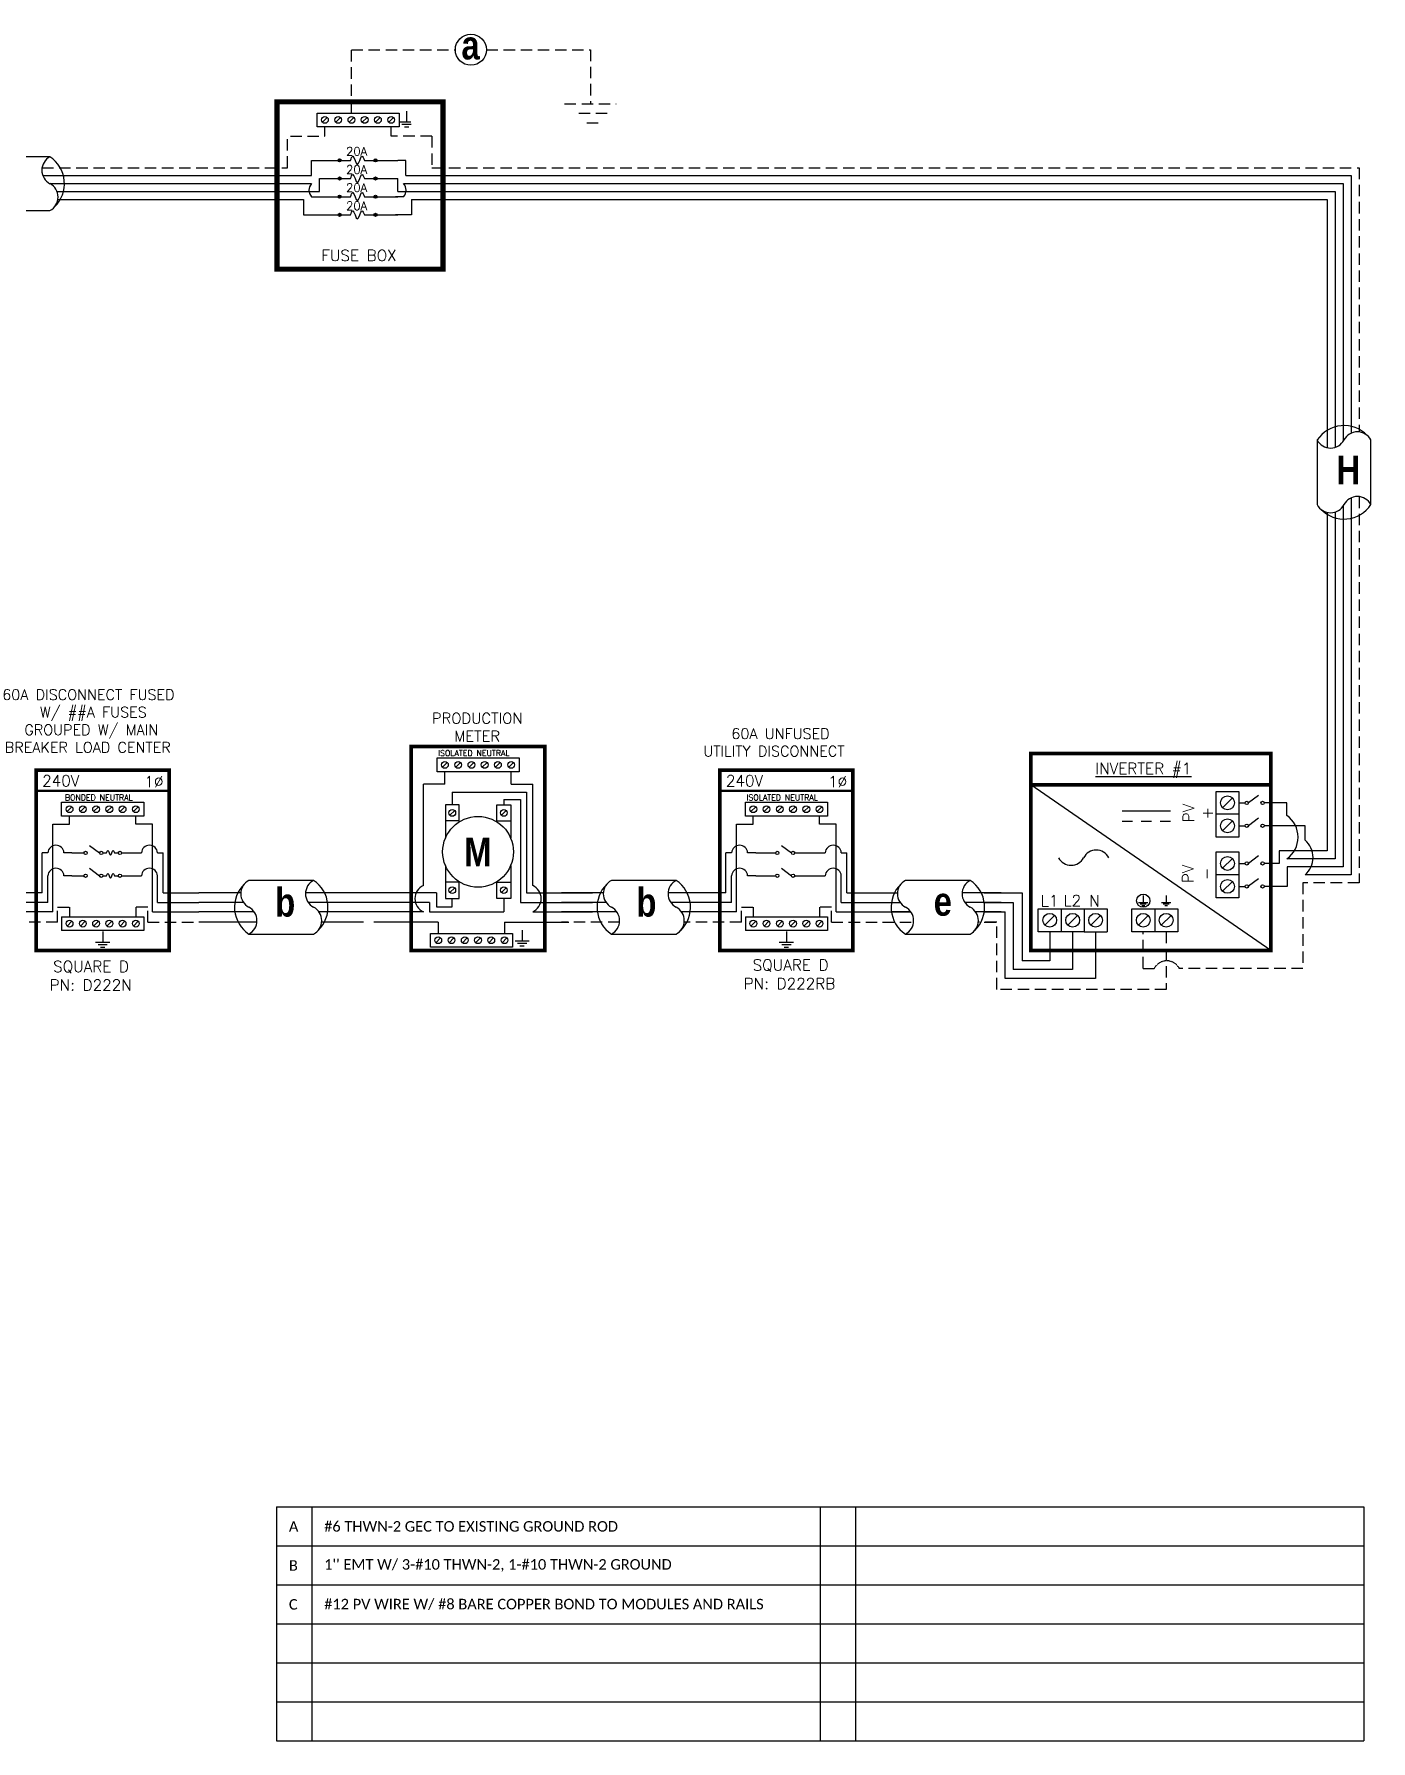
# Model space of a CAD drawing. Header units: feet. Extents: x 11549 to 12321, y 21606 to 22167.
# Drawn here: x 11883 to 12321, y 21606 to 22167 of the extents above; entities that cross this region are included whole.
import ezdxf

# ---------------------------------------------------------------- set-up
doc = ezdxf.new("R2010")
doc.units = ezdxf.units.FT
doc.header["$MEASUREMENT"] = 0
doc.linetypes.add('HIDDEN', pattern=[0.375, 0.25, -0.125])
for name, color, linetype in [('ONE LINE BLOCKS', 7, 'Continuous'), ('TABLES', 7, 'Continuous'), ('TEXT', 7, 'Continuous'), ('Z - TITLEBLOCK TXT', 7, 'Continuous')]:
    doc.layers.add(name, color=color, linetype=linetype)
doc.styles.add('ONE LINE TXT', font='techb___.ttf')
doc.styles.get("Standard").update_dxf_attribs({"font": 'simplex.shx'})

# ---------------------------------------------------------------- blocks, each defined once
blk = doc.blocks.new('M_METER PAN')
at = {"color": 253, "linetype": 'Continuous'}
for p, q in [((4.735, 8.023), (3.483, 8.023)), ((3.483, 2.136), (3.483, 8.023)), ((4.735, 8.023), (4.735, 8.748)), ((8.589, 8.023), (8.589, 8.748)), ((8.589, 8.023), (9.84, 8.023)), ((9.84, 2.136), (9.84, 8.023)), ((3.483, 0.611), (0, 0.611)), ((9.84, 0.611), (13.323, 0.611))]:
    blk.add_line(p, q, dxfattribs=at)
at = {"color": 7, "linetype": 'Continuous'}
for p, q in [((5.163, 7.563), (5.163, 6.819)), ((5.163, 7.563), (9.474, 7.563)), ((9.474, 7.563), (9.474, 1.711)), ((4.245, 1.711), (0, 1.711)), ((4.245, 1.711), (4.245, 0.898)), ((5.163, 0.898), (5.163, 1.37)), ((9.474, 1.711), (13.323, 1.711)), ((4.245, 0.898), (5.163, 0.898))]:
    blk.add_line(p, q, dxfattribs=at)
at = {"color": 10, "linetype": 'Continuous'}
for p, q in [((8.16, 7.142), (8.16, 6.819)), ((8.16, 7.142), (9.123, 7.142)), ((9.123, 7.142), (9.123, 1.149)), ((3.832, 1.149), (0, 1.149)), ((3.832, 1.149), (3.832, 0.611)), ((8.16, 1.37), (8.16, 0.611)), ((9.123, 1.149), (13.323, 1.149)), ((3.832, 0.611), (8.16, 0.611))]:
    blk.add_line(p, q, dxfattribs=at)
at = {"color": 1, "linetype": 'Continuous'}
for p, q in [((5.565, 5.899), (4.761, 5.899)), ((7.758, 5.899), (8.562, 5.899)), ((5.565, 2.326), (4.761, 2.326)), ((7.758, 2.326), (8.562, 2.326))]:
    blk.add_line(p, q, dxfattribs=at)
at = {"color": 253, "linetype": 'Continuous'}
for centre, start, end in [((3.823, 1.374), 113.9997, 246.0003), ((9.5, 1.374), 293.9997, 66.0003)]:
    blk.add_arc(centre, 0.835, start, end, dxfattribs=at)
at = {"layer": 'ONE LINE BLOCKS', "lineweight": 50, "const_width": 0.21}
blk.add_lwpolyline([(2.772, -1.647), (2.772, 10.216), (10.552, 10.216), (10.552, -1.647)], close=True, dxfattribs=at)
at = {"layer": 'TEXT', "color": 92, "linetype": 'HIDDEN', "ltscale": 15}
for p, q in [((4.347, 0), (0, 0)), ((4.347, 0), (4.347, -0.649)), ((8.201, 0), (8.201, -0.649)), ((8.201, 0), (13.323, 0))]:
    blk.add_line(p, q, dxfattribs=at)
at = {"layer": 'TEXT', "color": 92, "linetype": 'Continuous', "flags": 128}
for points in [[(9.228, -0.457), (9.227, -1.078)], [(8.812, -1.078), (9.642, -1.078)], [(9.498, -1.231), (8.956, -1.231)], [(9.354, -1.385), (9.1, -1.385)]]:
    blk.add_lwpolyline(points, dxfattribs=at)
at = {"layer": 'TEXT', "linetype": 'Continuous'}
blk.add_circle((6.662, 4.095), 2.059, dxfattribs=at)
at = {"layer": 'Z - TITLEBLOCK TXT', "color": 1, "linetype": 'Continuous'}
for p, q in [((4.275, 8.748), (4.275, 9.552)), ((4.275, 9.552), (9.049, 9.552)), ((9.049, 9.552), (9.049, 8.748)), ((9.049, 8.748), (4.275, 8.748)), ((4.761, 6.819), (4.761, 4.888)), ((5.565, 6.819), (4.761, 6.819)), ((5.565, 5.838), (5.565, 6.819)), ((7.758, 5.838), (7.758, 6.819)), ((7.758, 6.819), (8.562, 6.819)), ((8.562, 6.819), (8.562, 4.888)), ((4.761, 3.301), (4.761, 1.37)), ((8.562, 3.301), (8.562, 1.37)), ((5.565, 1.37), (5.565, 2.351)), ((7.758, 1.37), (7.758, 2.351)), ((4.761, 1.37), (5.565, 1.37)), ((8.562, 1.37), (7.758, 1.37)), ((3.887, -1.453), (3.887, -0.649)), ((3.887, -0.649), (8.661, -0.649)), ((8.661, -0.649), (8.661, -1.453)), ((8.661, -1.453), (3.887, -1.453))]:
    blk.add_line(p, q, dxfattribs=at)
at = {"layer": 'Z - TITLEBLOCK TXT', "color": 4, "linetype": 'Continuous'}
for p, q in [((4.874, 9.29), (4.596, 9.011)), ((5.645, 9.29), (5.366, 9.011)), ((6.416, 9.29), (6.137, 9.011)), ((7.186, 9.29), (6.908, 9.011)), ((7.957, 9.29), (7.679, 9.011)), ((8.728, 9.29), (8.449, 9.011)), ((5.303, 6.499), (5.024, 6.22)), ((8.299, 6.499), (8.021, 6.22)), ((5.303, 2.005), (5.024, 1.727)), ((8.299, 2.005), (8.021, 1.727)), ((4.486, -0.912), (4.208, -1.19)), ((5.257, -0.912), (4.978, -1.19)), ((6.028, -0.912), (5.749, -1.19)), ((6.798, -0.912), (6.52, -1.19)), ((7.569, -0.912), (7.291, -1.19)), ((8.34, -0.912), (8.061, -1.19))]:
    blk.add_line(p, q, dxfattribs=at)
for centre in [(4.735, 9.15), (5.506, 9.15), (6.276, 9.15), (7.047, 9.15), (7.818, 9.15), (8.589, 9.15), (5.163, 6.359), (8.16, 6.359), (5.163, 1.866), (8.16, 1.866), (4.347, -1.051), (5.118, -1.051), (5.888, -1.051), (6.659, -1.051), (7.43, -1.051), (8.201, -1.051)]:
    blk.add_circle(centre, 0.197, dxfattribs=at)
at = {"layer": 'TABLES', "color": 4, "linetype": 'Continuous'}
blk.add_text('ISOLATED NEUTRAL', height=0.33207, dxfattribs=at).set_placement((4.339, 9.669))
at = {"layer": 'TEXT', "color": 1, "insert": (6.613, 11.342), "char_height": 0.62775, "attachment_point": 5}
blk.add_mtext_dynamic_manual_height_columns('PRODUCTION METER', width=1.32031, gutter_width=7.17, heights=[0], dxfattribs=at)
at = {"layer": 'Z - TITLEBLOCK TXT', "color": 253, "linetype": 'Continuous', "style": 'ONE LINE TXT'}
blk.add_text('M', height=1.662, dxfattribs=at).set_placement((5.854, 3.259))
blk = doc.blocks.new('*U8')
at = {"color": 0}
blk.add_blockref('M_METER PAN', (0, 0), dxfattribs=at)
blk = doc.blocks.new('M_MAIN DISCO')
at = {"color": 253, "linetype": 'Continuous'}
for p, q in [((-42.47, 32.21), (-42.47, 34.82)), ((-20.72, 32.21), (-20.72, 34.82)), ((-47.96, 3.45), (-47.96, 32.21)), ((-47.96, 32.21), (-42.47, 32.21)), ((-15.23, 32.21), (-20.72, 32.21)), ((-15.23, 3.45), (-15.23, 32.21)), ((-47.96, 3.45), (-63.19, 3.45)), ((-15.23, 3.45), (0, 3.45))]:
    blk.add_line(p, q, dxfattribs=at)
at = {"color": 7, "linetype": 'Continuous'}
for p, q in [((-51.46, 9.66), (-51.46, 22.77)), ((-49.6, 22.77), (-51.46, 22.77)), ((-41.69, 22.77), (-44.32, 22.77)), ((-21.5, 22.77), (-18.87, 22.77)), ((-13.59, 22.77), (-11.73, 22.77)), ((-11.73, 9.66), (-11.73, 22.77)), ((-51.46, 9.66), (-63.19, 9.66)), ((-11.73, 9.66), (0, 9.66))]:
    blk.add_line(p, q, dxfattribs=at)
at = {"color": 1, "linetype": 'Continuous'}
for p, q in [((-31.53, 22.77), (-30.29, 22.77)), ((-27.74, 22.77), (-26.5, 22.77)), ((-31.53, 15.24), (-30.29, 15.24)), ((-27.74, 15.24), (-26.5, 15.24))]:
    blk.add_line(p, q, dxfattribs=at)
at = {"color": 10, "linetype": 'Continuous'}
for p, q in [((-49.6, 6.49), (-49.6, 15.24)), ((-41.69, 15.24), (-44.32, 15.24)), ((-21.5, 15.24), (-18.87, 15.24)), ((-13.59, 6.49), (-13.59, 15.24)), ((-49.6, 6.49), (-63.19, 6.49)), ((-13.59, 6.49), (0, 6.49))]:
    blk.add_line(p, q, dxfattribs=at)
at = {"color": 7, "linetype": 'Continuous'}
for centre in [(-46.96, 22.62), (-16.23, 22.62)]:
    blk.add_arc(centre, 2.64, 3.2819, 176.7181, dxfattribs=at)
at = {"color": 10, "linetype": 'Continuous'}
for centre in [(-46.96, 15.08), (-16.23, 15.08)]:
    blk.add_arc(centre, 2.64, 3.2819, 176.7181, dxfattribs=at)
at = {"color": 1, "linetype": 'Continuous'}
for points in [[(-30.29, 22.77), (-29.92, 23.53), (-29.02, 22.01), (-28.19, 23.53), (-27.74, 22.77)], [(-30.29, 15.24), (-29.92, 16), (-29.02, 14.47), (-28.19, 16), (-27.74, 15.24)]]:
    blk.add_spline(points, degree=3, dxfattribs=at)
at = {"layer": 'ONE LINE BLOCKS', "lineweight": 50}
blk.add_line((-53.41, 43.1), (-9.8, 43.1), dxfattribs=at)
at = {"layer": 'ONE LINE BLOCKS', "lineweight": 50, "const_width": 1.19}
blk.add_lwpolyline([(-53.41, -9.3), (-53.41, 49.88), (-9.8, 49.88), (-9.8, -9.3)], close=True, dxfattribs=at)
at = {"layer": 'TEXT', "color": 92, "linetype": 'HIDDEN', "ltscale": 15}
for p, q in [((-46.38, 0), (-63.19, 0)), ((-46.38, 0), (-46.38, 4.94)), ((-46.38, 4.94), (-42.47, 4.94)), ((-42.47, 4.94), (-42.47, 1.8)), ((-16.81, 4.94), (-20.72, 4.94)), ((-20.72, 4.94), (-20.72, 1.8)), ((-16.81, 0), (-16.81, 4.94)), ((-16.81, 0), (0, 0))]:
    blk.add_line(p, q, dxfattribs=at)
at = {"layer": 'TEXT', "color": 92, "linetype": 'Continuous', "flags": 128}
for points in [[(-31.59, -3.07), (-31.6, -6.57)], [(-33.94, -6.57), (-29.25, -6.57)], [(-30.07, -7.44), (-33.13, -7.44)], [(-30.88, -8.3), (-32.31, -8.3)]]:
    blk.add_lwpolyline(points, dxfattribs=at)
at = {"layer": 'Z - TITLEBLOCK TXT', "color": 1, "linetype": 'Continuous'}
for p, q in [((-45.07, 34.82), (-45.07, 39.36)), ((-45.07, 39.36), (-18.12, 39.36)), ((-18.12, 39.36), (-18.12, 34.82)), ((-18.12, 34.82), (-45.07, 34.82)), ((-41.69, 22.77), (-37.77, 22.77)), ((-35.88, 25.22), (-32.61, 22.78)), ((-25.42, 22.77), (-21.5, 22.77)), ((-35.88, 17.69), (-32.61, 15.24)), ((-41.69, 15.24), (-37.77, 15.24)), ((-25.42, 15.23), (-21.5, 15.23)), ((-45.07, 1.8), (-18.12, 1.8)), ((-45.07, 1.8), (-45.07, -2.74)), ((-18.12, 1.8), (-18.12, -2.74)), ((-18.12, -2.74), (-45.07, -2.74))]:
    blk.add_line(p, q, dxfattribs=at)
at = {"layer": 'Z - TITLEBLOCK TXT', "color": 4, "linetype": 'Continuous'}
for p, q in [((-41.69, 37.87), (-43.26, 36.3)), ((-37.34, 37.87), (-38.91, 36.3)), ((-32.98, 37.87), (-34.56, 36.3)), ((-28.63, 37.87), (-30.21, 36.3)), ((-24.28, 37.87), (-25.86, 36.3)), ((-19.93, 37.87), (-21.51, 36.3)), ((-41.69, 0.32), (-43.26, -1.26)), ((-37.34, 0.32), (-38.91, -1.26)), ((-32.98, 0.32), (-34.56, -1.26)), ((-28.63, 0.32), (-30.21, -1.26)), ((-24.28, 0.32), (-25.86, -1.26)), ((-19.93, 0.32), (-21.51, -1.26))]:
    blk.add_line(p, q, dxfattribs=at)
for centre in [(-42.47, 37.09), (-38.12, 37.09), (-33.77, 37.09), (-29.42, 37.09), (-25.07, 37.09), (-20.72, 37.09), (-42.47, -0.47), (-38.12, -0.47), (-33.77, -0.47), (-29.42, -0.47), (-25.07, -0.47), (-20.72, -0.47)]:
    blk.add_circle(centre, 1.11, dxfattribs=at)
at = {"layer": 'Z - TITLEBLOCK TXT', "color": 1, "linetype": 'Continuous'}
for centre in [(-37.23, 22.77), (-32.07, 22.77), (-25.96, 22.77), (-37.23, 15.24), (-32.07, 15.24), (-25.96, 15.23)]:
    blk.add_circle(centre, 0.541, dxfattribs=at)
at = {"layer": 'TABLES', "color": 4, "linetype": 'Continuous'}
blk.add_text('BONDED NEUTRAL', height=1.8743, dxfattribs=at).set_placement((-43.99, 40.01))
at = {"layer": 'TEXT', "color": 1}
for s, width, gutter_width, heights, insert, char_height, attachment_point in [('\\A1;\\pi4.1167;60A DISCONNECT FUSED \\P\\pi16.454;W/ ##A FUSES\\P\\pi11.355;GROUPED W/ MAIN \\P\\pi4.9392;BREAKER LOAD CENTER', 71.8931, 92.23, [24.13], (-68.68, 76.43), 3.4544, 1), ('240V', 0.1481, 0.75, [0], (-45.35, 46.44), 3.658, 5), ('1∅', 0.1481, 0.75, [0], (-14.78, 46.14), 3.658, 5), ('\\A1;\\pi3.6942,t21.982;SQUARE D\\P\\pi2.5621,t20.85;PN: D222N', 35.0816, 28.88, [13.54], (-51.57, -12.71), 3.6576, 1)]:
    blk.add_mtext_dynamic_manual_height_columns(s, width=width, gutter_width=gutter_width, heights=heights, dxfattribs=dict(at, insert=insert, char_height=char_height, attachment_point=attachment_point))
blk = doc.blocks.new('*U6')
at = {"color": 7, "linetype": 'Continuous'}
for p, q in [((6.669, 2.433), (2.905, 2.433)), ((2.435, 1.711), (0, 1.711)), ((9.575, 1.711), (6.199, 1.711)), ((2.905, -0.69), (6.669, -0.69))]:
    blk.add_line(p, q, dxfattribs=at)
at = {"color": 10, "linetype": 'Continuous'}
for p, q in [((2.591, 1.149), (0, 1.149)), ((9.575, 1.149), (6.355, 1.149))]:
    blk.add_line(p, q, dxfattribs=at)
at = {"color": 253, "linetype": 'Continuous'}
for p, q in [((3.208, 0.611), (0, 0.611)), ((9.575, 0.611), (6.972, 0.611))]:
    blk.add_line(p, q, dxfattribs=at)
at = {"color": 7, "linetype": 'Continuous'}
for centre, start, end in [((3.942, 0.872), 133.97324, 236.42648), ((5.633, 0.872), 313.97324, 56.42648)]:
    blk.add_arc(centre, 1.874, start, end, dxfattribs=at)
at = {"layer": 'TEXT', "color": 92, "linetype": 'HIDDEN', "ltscale": 15}
for p, q in [((3.373, 0), (0, 0)), ((9.575, 0), (7.137, 0))]:
    blk.add_line(p, q, dxfattribs=at)
at = {"layer": 'Z - TITLEBLOCK TXT', "linetype": 'Continuous'}
for centre, start, end in [((3.315, 1.653), 117.66392, 242.33608), ((7.078, 1.653), 117.66392, 242.33608), ((2.496, 0.091), 297.66392, 62.33608), ((6.26, 0.091), 297.66392, 62.33608)]:
    blk.add_arc(centre, 0.882, start, end, dxfattribs=at)
blk = doc.blocks.new('M_UTILITY DISCONNECT')
at = {"color": 253, "linetype": 'Continuous'}
for p, q in [((-42.47, 32.21), (-42.47, 34.82)), ((-20.72, 32.21), (-20.72, 34.82)), ((-47.96, 3.45), (-47.96, 32.21)), ((-47.96, 32.21), (-42.47, 32.21)), ((-15.23, 32.21), (-20.72, 32.21)), ((-15.23, 3.45), (-15.23, 32.21)), ((-47.96, 3.45), (-63.19, 3.45)), ((-15.23, 3.45), (0, 3.45))]:
    blk.add_line(p, q, dxfattribs=at)
at = {"color": 7, "linetype": 'Continuous'}
for p, q in [((-51.46, 9.66), (-51.46, 22.77)), ((-49.6, 22.77), (-51.46, 22.77)), ((-41.69, 22.77), (-44.32, 22.77)), ((-21.5, 22.77), (-18.87, 22.77)), ((-13.59, 22.77), (-11.73, 22.77)), ((-11.73, 9.66), (-11.73, 22.77)), ((-51.46, 9.66), (-63.19, 9.66)), ((-11.73, 9.66), (0, 9.66))]:
    blk.add_line(p, q, dxfattribs=at)
at = {"color": 10, "linetype": 'Continuous'}
for p, q in [((-49.6, 6.49), (-49.6, 15.24)), ((-41.69, 15.24), (-44.32, 15.24)), ((-21.5, 15.24), (-18.87, 15.24)), ((-13.59, 6.49), (-13.59, 15.24)), ((-49.6, 6.49), (-63.19, 6.49)), ((-13.59, 6.49), (0, 6.49))]:
    blk.add_line(p, q, dxfattribs=at)
at = {"color": 7, "linetype": 'Continuous'}
for centre in [(-46.96, 22.62), (-16.23, 22.62)]:
    blk.add_arc(centre, 2.64, 3.2819, 176.7181, dxfattribs=at)
at = {"color": 10, "linetype": 'Continuous'}
for centre in [(-46.96, 15.08), (-16.23, 15.08)]:
    blk.add_arc(centre, 2.64, 3.2819, 176.7181, dxfattribs=at)
at = {"layer": 'ONE LINE BLOCKS', "lineweight": 50}
blk.add_line((-53.41, 43.1), (-9.8, 43.1), dxfattribs=at)
at = {"layer": 'ONE LINE BLOCKS', "lineweight": 50, "const_width": 1.19}
blk.add_lwpolyline([(-53.41, -9.3), (-53.41, 49.88), (-9.8, 49.88), (-9.8, -9.3)], close=True, dxfattribs=at)
at = {"layer": 'TEXT', "color": 92, "linetype": 'HIDDEN', "ltscale": 15}
for p, q in [((-46.38, 0), (-63.19, 0)), ((-46.38, 0), (-46.38, 4.94)), ((-46.38, 4.94), (-42.47, 4.94)), ((-42.47, 4.94), (-42.47, 1.8)), ((-16.81, 4.94), (-20.72, 4.94)), ((-20.72, 4.94), (-20.72, 1.8)), ((-16.81, 0), (-16.81, 4.94)), ((-16.81, 0), (0, 0))]:
    blk.add_line(p, q, dxfattribs=at)
at = {"layer": 'TEXT', "color": 92, "linetype": 'Continuous', "flags": 128}
for points in [[(-31.59, -3.07), (-31.6, -6.57)], [(-33.94, -6.57), (-29.25, -6.57)], [(-30.07, -7.44), (-33.13, -7.44)], [(-30.88, -8.3), (-32.31, -8.3)]]:
    blk.add_lwpolyline(points, dxfattribs=at)
at = {"layer": 'Z - TITLEBLOCK TXT', "color": 1, "linetype": 'Continuous'}
for p, q in [((-45.07, 34.82), (-45.07, 39.36)), ((-45.07, 39.36), (-18.12, 39.36)), ((-18.12, 39.36), (-18.12, 34.82)), ((-18.12, 34.82), (-45.07, 34.82)), ((-41.69, 22.77), (-35.12, 22.77)), ((-33.23, 25.22), (-29.96, 22.78)), ((-28.88, 22.77), (-21.5, 22.77)), ((-33.23, 17.69), (-29.96, 15.24)), ((-41.69, 15.24), (-35.12, 15.24)), ((-28.88, 15.24), (-21.5, 15.23)), ((-45.07, 1.8), (-18.12, 1.8)), ((-45.07, 1.8), (-45.07, -2.74)), ((-18.12, 1.8), (-18.12, -2.74)), ((-18.12, -2.74), (-45.07, -2.74))]:
    blk.add_line(p, q, dxfattribs=at)
at = {"layer": 'Z - TITLEBLOCK TXT', "color": 4, "linetype": 'Continuous'}
for p, q in [((-41.69, 37.87), (-43.26, 36.3)), ((-37.34, 37.87), (-38.91, 36.3)), ((-32.98, 37.87), (-34.56, 36.3)), ((-28.63, 37.87), (-30.21, 36.3)), ((-24.28, 37.87), (-25.86, 36.3)), ((-19.93, 37.87), (-21.51, 36.3)), ((-41.69, 0.32), (-43.26, -1.26)), ((-37.34, 0.32), (-38.91, -1.26)), ((-32.98, 0.32), (-34.56, -1.26)), ((-28.63, 0.32), (-30.21, -1.26)), ((-24.28, 0.32), (-25.86, -1.26)), ((-19.93, 0.32), (-21.51, -1.26))]:
    blk.add_line(p, q, dxfattribs=at)
for centre in [(-42.47, 37.09), (-38.12, 37.09), (-33.77, 37.09), (-29.42, 37.09), (-25.07, 37.09), (-20.72, 37.09), (-42.47, -0.47), (-38.12, -0.47), (-33.77, -0.47), (-29.42, -0.47), (-25.07, -0.47), (-20.72, -0.47)]:
    blk.add_circle(centre, 1.11, dxfattribs=at)
at = {"layer": 'Z - TITLEBLOCK TXT', "color": 1, "linetype": 'Continuous'}
for centre in [(-34.58, 22.77), (-29.42, 22.77), (-34.58, 15.24), (-29.42, 15.24)]:
    blk.add_circle(centre, 0.541, dxfattribs=at)
at = {"layer": 'TABLES', "color": 4, "linetype": 'Continuous'}
blk.add_text('ISOLATED NEUTRAL', height=1.8743, dxfattribs=at).set_placement((-44.71, 40.01))
at = {"layer": 'TEXT', "color": 1}
for s, width, gutter_width, heights, insert, char_height, attachment_point in [('\\A1;\\pi12.968; 60A UNFUSED \\P\\pi6.1418;UTILITY DISCONNECT', 64.922, 0, [82.18], (-65.01, 63.62), 3.4544, 1), ('240V', 0.1481, 0.75, [0], (-45.35, 46.44), 3.658, 5), ('1∅', 0.1481, 0.75, [0], (-14.78, 46.14), 3.658, 5), ('\\A1;\\pi11.999,t30.287;SQUARE D\\P\\pi9.0377,t27.326;PN: D222RB', 51.6906, 0.203, [45.94], (-54.67, -12.23), 3.6576, 1)]:
    blk.add_mtext_dynamic_manual_height_columns(s, width=width, gutter_width=gutter_width, heights=heights, dxfattribs=dict(at, insert=insert, char_height=char_height, attachment_point=attachment_point))
blk = doc.blocks.new('*T13')
at = {"linetype": 'ByBlock', "lineweight": -2, "transparency": 16777216}
for p, q in [((0, 0), (357.03, 0)), ((0, 0), (0, -76.8)), ((11.58, 0), (11.58, -76.8)), ((178.51, 0), (178.51, -76.8)), ((190.1, 0), (190.1, -76.8)), ((357.03, 0), (357.03, -76.8)), ((0, -12.8), (357.03, -12.8)), ((0, -25.61), (357.03, -25.61)), ((0, -38.41), (357.03, -38.41)), ((0, -51.22), (357.03, -51.22)), ((0, -64.02), (357.03, -64.02)), ((0, -76.8), (357.03, -76.8))]:
    blk.add_line(p, q, dxfattribs=at)
at = {"color": 0, "linetype": 'Continuous', "transparency": 16777216, "char_height": 3.4544, "attachment_point": 4}
for s, insert, width in [('{\\fCalibri|b0|i0|c0;A', (4.06, -6.4), 3.4544), ('{\\fCalibri|b0|i0|c0;#6 THWN-2 GEC TO EXISTING GROUND ROD', (15.65, -6.4), 158.8026), ('{\\fCalibri|b0|i0|c0;', (182.58, -6.4), 3.4544), ('{\\fCalibri|b0|i0|c0;', (194.16, -6.4), 158.8095), ('{\\fCalibri|b0|i0|c0;B', (4.06, -19.21), 3.4544), ("{\\fCalibri|b0|i0|c0;1'' EMT W/ 3-#10 THWN-2, 1-#10 THWN-2 GROUND", (15.65, -19.21), 158.8026), ('{\\fCalibri|b0|i0|c0;', (182.58, -19.21), 3.4544), ('{\\fCalibri|b0|i0|c0;', (194.16, -19.21), 158.8095), ('{\\fCalibri|b0|i0|c0;C', (4.06, -32.01), 3.4544), ('{\\fCalibri|b0|i0|c0;#12 PV WIRE W/ #8 BARE COPPER BOND TO MODULES AND RAILS', (15.65, -32.01), 158.8026), ('{\\fCalibri|b0|i0|c0;', (182.58, -32.01), 3.4544), ('{\\fCalibri|b0|i0|c0;', (194.16, -32.01), 158.8095), ('{\\fCalibri|b0|i0|c0;', (4.06, -44.82), 3.4544), ('{\\fCalibri|b0|i0|c0;', (15.65, -44.82), 158.8026), ('{\\fCalibri|b0|i0|c0;', (182.58, -44.82), 3.4544), ('{\\fCalibri|b0|i0|c0;', (194.16, -44.82), 158.8095), ('{\\fCalibri|b0|i0|c0;', (4.06, -57.62), 3.4544), ('{\\fCalibri|b0|i0|c0;', (15.65, -57.62), 158.8026), ('{\\fCalibri|b0|i0|c0;', (182.58, -57.62), 3.4544), ('{\\fCalibri|b0|i0|c0;', (194.16, -57.62), 158.8095), ('{\\fCalibri|b0|i0|c0;', (4.06, -70.41), 3.4544), ('{\\fCalibri|b0|i0|c0;', (15.65, -70.41), 158.8026), ('{\\fCalibri|b0|i0|c0;', (182.58, -70.41), 3.4544), ('{\\fCalibri|b0|i0|c0;', (194.16, -70.41), 158.8095)]:
    blk.add_mtext(s, dxfattribs=dict(at, insert=insert, width=width))
blk = doc.blocks.new('string3')
at = {"linetype": 'Continuous'}
h = blk.add_hatch(color=7, dxfattribs=at)
h.dxf.hatch_style = 1
edge = h.paths.add_edge_path()
edge.add_arc((11982.8, 22119.37), 0.513, 0, 360)
h = blk.add_hatch(color=7, dxfattribs=at)
h.dxf.hatch_style = 1
edge = h.paths.add_edge_path()
edge.add_arc((11994.58, 22119.37), 0.513, 0, 360)
h = blk.add_hatch(color=253, dxfattribs=at)
h.dxf.hatch_style = 1
edge = h.paths.add_edge_path()
edge.add_arc((11982.8, 22107.44), 0.513, 0, 360)
h = blk.add_hatch(color=253, dxfattribs=at)
h.dxf.hatch_style = 1
edge = h.paths.add_edge_path()
edge.add_arc((11994.58, 22107.44), 0.513, 0, 360)
at = {"color": 7, "linetype": 'Continuous'}
for p, q in [((11976.21, 22115.07), (11976.21, 22119.37)), ((12001.98, 22115.07), (12001.98, 22119.37)), ((11714.53, 22115.07), (11740.75, 22115.07)), ((11753.84, 22115.07), (11792, 22115.07)), ((11829.78, 22115.07), (11868.81, 22115.07)), ((11890.05, 22115.07), (11976.21, 22115.07)), ((12001.98, 22115.07), (12309.69, 22115.07)), ((12309.69, 22115.07), (12309.69, 22031.13)), ((12309.69, 22009.88), (12309.69, 21895.99)), ((12293.81, 21914.4), (12286.36, 21914.4)), ((12293.81, 21910.3), (12293.81, 21914.4)), ((12309.69, 21895.99), (12293.81, 21895.99))]:
    blk.add_line(p, q, dxfattribs=at)
at = {"color": 1, "linetype": 'Continuous'}
for p, q in [((11983.31, 22119.37), (11986.44, 22119.37)), ((11990.94, 22119.37), (11994.06, 22119.37)), ((11983.31, 22107.44), (11986.44, 22107.45)), ((11990.94, 22107.44), (11994.06, 22107.44))]:
    blk.add_line(p, q, dxfattribs=at)
at = {"color": 253, "linetype": 'Continuous'}
for p, q in [((11714.53, 22112.45), (11742.36, 22112.45)), ((11752.05, 22112.45), (11792, 22112.45)), ((11829.78, 22112.45), (11869.07, 22112.45)), ((11890.31, 22112.45), (11970.96, 22112.45)), ((11970.96, 22112.45), (11970.96, 22107.44)), ((12006.43, 22112.45), (12307.07, 22112.45)), ((12006.43, 22112.45), (12006.43, 22107.44)), ((12307.07, 22112.45), (12307.07, 22031.01)), ((11970.96, 22107.44), (11976.21, 22107.44)), ((12006.43, 22107.44), (12001.19, 22107.44)), ((12307.07, 22009.76), (12307.07, 21898.61)), ((12291.23, 21894.51), (12286.36, 21894.51)), ((12307.07, 21898.61), (12291.23, 21898.61)), ((12291.23, 21898.61), (12291.23, 21894.51))]:
    blk.add_line(p, q, dxfattribs=at)
at = {"color": 7, "linetype": 'Continuous', "flags": 128}
for points in [[(11976.21, 22119.37), (11982.8, 22119.37)], [(11976.21, 22119.37), (11982.8, 22119.37)], [(11994.58, 22119.37), (12001.98, 22119.37)]]:
    blk.add_lwpolyline(points, dxfattribs=at)
at = {"color": 253, "linetype": 'Continuous', "flags": 128}
for points in [[(11976.21, 22107.44), (11982.8, 22107.44)], [(11976.21, 22107.44), (11982.8, 22107.44)], [(11994.58, 22107.44), (12001.98, 22107.44)]]:
    blk.add_lwpolyline(points, dxfattribs=at)
at = {"color": 7, "linetype": 'Continuous'}
for centre in [(11982.8, 22119.37), (11994.58, 22119.37)]:
    blk.add_circle(centre, 0.513, dxfattribs=at)
at = {"color": 253, "linetype": 'Continuous'}
for centre in [(11982.8, 22107.44), (11994.58, 22107.44)]:
    blk.add_circle(centre, 0.513, dxfattribs=at)
at = {"color": 1, "linetype": 'Continuous'}
for points in [[(11986.44, 22119.37), (11987.11, 22120.71), (11988.69, 22118.02), (11990.15, 22120.71), (11990.94, 22119.37)], [(11986.44, 22107.45), (11987.11, 22108.79), (11988.69, 22106.1), (11990.15, 22108.79), (11990.94, 22107.44)]]:
    blk.add_spline(points, degree=3, dxfattribs=at)
at = {"layer": 'Z - TITLEBLOCK TXT', "linetype": 'Continuous'}
blk.add_arc((12288.68, 21903.14), 8.8, 305.6505, 54.3495, dxfattribs=at)
at = {"layer": 'TABLES', "color": 1, "linetype": 'Continuous'}
for p in [(11984.95, 22120.95), (11984.95, 22109.03)]:
    blk.add_text('20A', height=2.778, dxfattribs=at).set_placement(p)

msp = doc.modelspace()

# ---------------------------------------------------------------- hatches: boundary and pattern name
at = {"linetype": 'Continuous'}
h = msp.add_hatch(color=7, dxfattribs=at)
h.dxf.hatch_style = 1
edge = h.paths.add_edge_path()
edge.add_arc((11982.8, 22125.33), 0.513, 0, 360)
h = msp.add_hatch(color=7, dxfattribs=at)
h.dxf.hatch_style = 1
edge = h.paths.add_edge_path()
edge.add_arc((11994.58, 22125.33), 0.513, 0, 360)
h = msp.add_hatch(color=253, dxfattribs=at)
h.dxf.hatch_style = 1
edge = h.paths.add_edge_path()
edge.add_arc((11982.8, 22113.4), 0.513, 0, 360)
h = msp.add_hatch(color=253, dxfattribs=at)
h.dxf.hatch_style = 1
edge = h.paths.add_edge_path()
edge.add_arc((11994.58, 22113.4), 0.513, 0, 360)

# ---------------------------------------------------------------- linework, layer by layer
at = {"color": 7, "linetype": 'Continuous'}
for p, q in [((11887.72, 22126.51), (11866.48, 22126.51)), ((11885.39, 22120.32), (11973.58, 22120.32)), ((12004.6, 22120.32), (12314.94, 22120.32)), ((12314.94, 22120.32), (12314.94, 22035.78)), ((11866.48, 22108.88), (11887.72, 22108.88)), ((12303.76, 22033.55), (12303.76, 22012.31)), ((12321.39, 22012.31), (12321.39, 22033.55)), ((12314.94, 22014.53), (12314.94, 21890.75)), ((12299.77, 21906.87), (12286.36, 21906.87)), ((12299.77, 21902.14), (12299.77, 21906.87)), ((12093.3, 21888.94), (12072.06, 21888.94)), ((12189.85, 21888.94), (12168.6, 21888.94)), ((12314.94, 21890.75), (12299.77, 21890.75)), ((12069.4, 21884.87), (12055.66, 21884.87)), ((12097.91, 21884.87), (12090.65, 21884.87)), ((12161.1, 21884.87), (12165.95, 21884.87)), ((12199.97, 21884.87), (12187.19, 21884.87)), ((12194.47, 21884.87), (12206.9, 21884.87)), ((12206.9, 21884.87), (12206.9, 21862.49)), ((12072.06, 21871.31), (12093.3, 21871.31)), ((12168.6, 21871.31), (12189.85, 21871.31)), ((12215.95, 21872.08), (12215.95, 21862.49)), ((12215.95, 21862.49), (12206.9, 21862.49))]:
    msp.add_line(p, q, dxfattribs=at)
at = {"color": 1, "linetype": 'Continuous'}
for p, q in [((11983.31, 22125.33), (11986.44, 22125.33)), ((11990.94, 22125.33), (11994.06, 22125.33)), ((11983.31, 22113.41), (11986.44, 22113.41)), ((11990.94, 22113.4), (11994.06, 22113.4))]:
    msp.add_line(p, q, dxfattribs=at)
at = {"color": 253, "linetype": 'Continuous'}
for p, q in [((11887.72, 22117.7), (11973.58, 22117.7)), ((12003.81, 22117.7), (12312.32, 22117.7)), ((12312.32, 22117.7), (12312.32, 22033.11)), ((11973.58, 22113.4), (11976.21, 22113.4)), ((12003.81, 22113.4), (12001.19, 22113.4)), ((12312.32, 22011.87), (12312.32, 21893.37)), ((12312.32, 21893.37), (12293.86, 21893.37)), ((12293.86, 21893.37), (12293.86, 21886.97)), ((12293.86, 21886.97), (12286.36, 21886.97)), ((12073.77, 21878.65), (12055.66, 21878.65)), ((12097.91, 21878.65), (12095.01, 21878.65)), ((12158.35, 21878.65), (12170.31, 21878.65)), ((12170.31, 21878.65), (12164.2, 21878.65)), ((12199.97, 21878.65), (12191.55, 21878.65)), ((12194.47, 21878.65), (12201.28, 21878.65)), ((12201.28, 21856.71), (12201.28, 21878.65)), ((12231.02, 21872.08), (12231.02, 21856.71)), ((12231.02, 21856.71), (12201.28, 21856.71))]:
    msp.add_line(p, q, dxfattribs=at)
at = {"color": 10, "linetype": 'Continuous'}
for p, q in [((12070.28, 21881.7), (12055.66, 21881.7)), ((12097.91, 21881.7), (12091.52, 21881.7)), ((12159.99, 21881.7), (12166.83, 21881.7)), ((12199.97, 21881.7), (12188.07, 21881.7)), ((12194.47, 21881.7), (12203.96, 21881.7)), ((12203.96, 21881.7), (12203.96, 21859.68)), ((12223.48, 21872.08), (12223.48, 21859.68)), ((12223.48, 21859.68), (12203.96, 21859.68))]:
    msp.add_line(p, q, dxfattribs=at)
at = {"color": 7, "linetype": 'Continuous', "flags": 128}
for points in [[(11973.58, 22120.32), (11973.58, 22125.33), (11976.21, 22125.33)], [(11976.21, 22125.33), (11982.8, 22125.33)], [(11976.21, 22125.33), (11982.8, 22125.33)], [(11994.58, 22125.33), (12001.98, 22125.33)], [(12004.6, 22120.32), (12004.6, 22125.33), (12001.98, 22125.33)]]:
    msp.add_lwpolyline(points, dxfattribs=at)
at = {"color": 253, "linetype": 'Continuous', "flags": 128}
for points in [[(11976.21, 22113.4), (11982.8, 22113.4)], [(11976.21, 22113.4), (11982.8, 22113.4)], [(11994.58, 22113.4), (12001.98, 22113.4)]]:
    msp.add_lwpolyline(points, dxfattribs=at)
at = {"color": 7, "linetype": 'Continuous'}
for centre, radius in [((12025.92, 22161.67), 5.11), ((11982.8, 22125.33), 0.513), ((11994.58, 22125.33), 0.513)]:
    msp.add_circle(centre, radius, dxfattribs=at)
at = {"color": 253, "linetype": 'Continuous'}
for centre in [(11982.8, 22113.4), (11994.58, 22113.4)]:
    msp.add_circle(centre, 0.513, dxfattribs=at)
at = {"color": 7, "linetype": 'Continuous'}
for centre, start, end in [((11881.87, 22117.7), 313.9732, 56.4265), ((12312.58, 22027.7), 43.9732, 146.4265), ((12312.58, 22018.16), 223.9732, 326.4265), ((12077.91, 21880.13), 133.9732, 236.4265), ((12087.45, 21880.13), 313.9732, 56.4265), ((12174.45, 21880.13), 133.9732, 236.4265), ((12184, 21880.13), 313.9732, 56.4265)]:
    msp.add_arc(centre, 10.58, start, end, dxfattribs=at)
at = {"color": 253, "linetype": 'Continuous'}
for centre, start, end in [((11975.93, 22115.55), 137.5101, 222.4899), ((12001.47, 22115.55), 317.5101, 42.4899)]:
    msp.add_arc(centre, 3.18, start, end, dxfattribs=at)
at = {"color": 1, "linetype": 'Continuous'}
for points in [[(11986.44, 22125.33), (11987.11, 22126.67), (11988.69, 22123.98), (11990.15, 22126.67), (11990.94, 22125.33)], [(11986.44, 22113.41), (11987.11, 22114.75), (11988.69, 22112.06), (11990.15, 22114.75), (11990.94, 22113.4)]]:
    msp.add_spline(points, degree=3, dxfattribs=at)
at = {"layer": 'ONE LINE BLOCKS', "lineweight": 50}
for points, const_width in [([(12016.75, 22089.64), (11962.28, 22089.64), (11962.28, 22144.57), (12016.75, 22144.57)], 1.71), ([(12016.75, 22089.64), (11962.28, 22089.64), (11962.28, 22144.57), (12016.75, 22144.57)], 1.71), ([(12209.73, 21865.91), (12209.73, 21930.57), (12288.51, 21930.57), (12288.51, 21865.91)], 1.19), ([(12209.73, 21920.28), (12209.73, 21930.57), (12288.51, 21930.57), (12288.51, 21920.28)], 1.19)]:
    msp.add_lwpolyline(points, close=True, dxfattribs=dict(at, const_width=const_width))
at = {"layer": 'TEXT', "color": 92, "linetype": 'HIDDEN', "ltscale": 15}
for p, q in [((11986.69, 22140.89), (11986.69, 22161.67)), ((11986.69, 22161.67), (12020.8, 22161.67)), ((12031.03, 22161.67), (12065.14, 22161.67)), ((12065.14, 22161.67), (12065.14, 22143.89)), ((11999.74, 22133.27), (11999.74, 22136.35)), ((12013.09, 22133.27), (11999.74, 22133.27)), ((12013.09, 22133.27), (12013.09, 22122.94)), ((11885.12, 22122.94), (11965.72, 22122.94)), ((12013.09, 22122.94), (12317.56, 22122.94)), ((12317.56, 22122.94), (12317.56, 22036.18)), ((12317.56, 22014.94), (12317.56, 21888.13)), ((12317.56, 21888.13), (12299.05, 21888.13)), ((12299.05, 21888.13), (12299.05, 21860.04)), ((12074.69, 21875.21), (12055.66, 21875.21)), ((12097.91, 21875.21), (12095.94, 21875.21)), ((12161.1, 21875.21), (12171.24, 21875.21)), ((12198.55, 21875.21), (12192.48, 21875.21)), ((12194.47, 21875.21), (12198.55, 21875.21)), ((12198.55, 21853.17), (12198.55, 21875.21)), ((12246.66, 21860.04), (12246.66, 21872.08)), ((12254.19, 21872.08), (12254.19, 21853.17)), ((12246.66, 21860.04), (12250.26, 21860.04)), ((12299.05, 21860.04), (12258.5, 21860.04)), ((12254.19, 21853.17), (12198.55, 21853.17))]:
    msp.add_line(p, q, dxfattribs=at)
at = {"layer": 'TEXT', "color": 92, "linetype": 'HIDDEN', "ltscale": 15, "flags": 128}
for points in [[(12004.81, 22141.48), (12004.81, 22137.97)], [(12056.66, 22143.89), (12073.62, 22143.89)], [(12070.68, 22140.74), (12059.6, 22140.74)], [(11965.72, 22122.94), (11965.72, 22133.27), (11977.99, 22133.27), (11977.99, 22136.35)], [(12002.47, 22137.97), (12007.15, 22137.97)], [(12006.34, 22137.11), (12003.28, 22137.11)], [(12005.53, 22136.24), (12004.09, 22136.24)], [(12067.74, 22137.6), (12062.54, 22137.6)]]:
    msp.add_lwpolyline(points, dxfattribs=at)
at = {"layer": 'TEXT', "color": 92, "linetype": 'Continuous', "flags": 128}
for points in [[(12246.66, 21884.02), (12246.66, 21881.72)], [(12254.19, 21884.02), (12254.19, 21881.72)], [(12245.12, 21881.72), (12248.19, 21881.72)], [(12247.66, 21881.15), (12245.65, 21881.15)], [(12247.13, 21880.58), (12246.18, 21880.58)], [(12252.65, 21881.72), (12255.73, 21881.72)], [(12255.19, 21881.15), (12253.19, 21881.15)], [(12254.66, 21880.58), (12253.72, 21880.58)]]:
    msp.add_lwpolyline(points, dxfattribs=at)
at = {"layer": 'TEXT', "color": 92, "linetype": 'Continuous'}
msp.add_circle((12246.66, 21882.28), 2.17, dxfattribs=at)
at = {"layer": 'TEXT', "color": 92, "linetype": 'HIDDEN', "ltscale": 0.3}
msp.add_arc((12254.38, 21857.88), 4.65, 27.6639, 152.3361, dxfattribs=at)
at = {"layer": 'Z - TITLEBLOCK TXT', "color": 1, "linetype": 'Continuous'}
for p, q in [((11975.39, 22136.35), (11975.39, 22140.89)), ((11975.39, 22140.89), (12002.34, 22140.89)), ((12002.34, 22140.89), (12002.34, 22136.35)), ((12002.34, 22136.35), (11975.39, 22136.35)), ((12270.55, 21903.1), (12270.55, 21918.17)), ((12270.55, 21918.17), (12278.08, 21918.17)), ((12270.55, 21903.1), (12270.55, 21918.17)), ((12278.08, 21918.17), (12278.08, 21903.1)), ((12278.08, 21918.17), (12278.08, 21910.63)), ((12284.51, 21916.86), (12281.25, 21914.42)), ((12278.08, 21910.63), (12270.55, 21910.63)), ((12278.08, 21914.4), (12280.12, 21914.4)), ((12278.08, 21906.87), (12280.12, 21906.87)), ((12284.51, 21909.33), (12281.25, 21906.89)), ((12278.08, 21903.1), (12270.55, 21903.1)), ((12270.55, 21883.2), (12270.55, 21898.27)), ((12270.55, 21898.27), (12278.08, 21898.27)), ((12278.08, 21898.27), (12278.08, 21890.74)), ((12278.08, 21894.51), (12280.12, 21894.51)), ((12284.51, 21896.97), (12281.25, 21894.52)), ((12278.08, 21890.74), (12270.55, 21890.74)), ((12278.08, 21890.74), (12278.08, 21883.2)), ((12284.51, 21889.43), (12281.25, 21886.99)), ((12278.08, 21883.2), (12270.55, 21883.2)), ((12278.08, 21886.97), (12280.12, 21886.97)), ((12212.18, 21879.61), (12227.25, 21879.61)), ((12212.18, 21872.08), (12212.18, 21879.61)), ((12212.18, 21879.61), (12219.72, 21879.61)), ((12219.72, 21879.61), (12219.72, 21872.08)), ((12227.25, 21879.61), (12227.25, 21872.08)), ((12227.25, 21879.61), (12234.79, 21879.61)), ((12234.79, 21879.61), (12234.79, 21872.08)), ((12242.89, 21879.61), (12257.96, 21879.61)), ((12242.89, 21872.08), (12242.89, 21879.61)), ((12242.89, 21879.61), (12250.42, 21879.61)), ((12250.42, 21879.61), (12250.42, 21872.08)), ((12257.96, 21879.61), (12257.96, 21872.08)), ((12227.25, 21872.08), (12212.18, 21872.08)), ((12227.25, 21872.08), (12234.79, 21872.08)), ((12257.96, 21872.08), (12242.89, 21872.08))]:
    msp.add_line(p, q, dxfattribs=at)
at = {"layer": 'Z - TITLEBLOCK TXT', "color": 4, "linetype": 'Continuous'}
for p, q in [((11978.78, 22139.41), (11977.2, 22137.84)), ((11983.13, 22139.41), (11981.55, 22137.84)), ((11987.48, 22139.41), (11985.9, 22137.84)), ((11991.83, 22139.41), (11990.26, 22137.84)), ((11996.18, 22139.41), (11994.61, 22137.84)), ((12000.53, 22139.41), (11998.96, 22137.84)), ((12275.92, 21916.01), (12272.71, 21912.79)), ((12275.92, 21908.47), (12272.71, 21905.26)), ((12275.92, 21896.11), (12272.71, 21892.9)), ((12275.92, 21888.58), (12272.71, 21885.36)), ((12217.56, 21877.45), (12214.34, 21874.24)), ((12225.09, 21877.45), (12221.88, 21874.24)), ((12232.63, 21877.45), (12229.41, 21874.24)), ((12248.26, 21877.45), (12245.05, 21874.24)), ((12255.8, 21877.45), (12252.58, 21874.24))]:
    msp.add_line(p, q, dxfattribs=at)
at = {"layer": 'Z - TITLEBLOCK TXT', "color": 7, "linetype": 'Continuous'}
for p, q in [((12288.51, 21865.91), (12209.73, 21920.28)), ((12255.56, 21911.68), (12239.79, 21911.68)), ((12243.08, 21908.27), (12239.79, 21908.27)), ((12249.32, 21908.27), (12246.03, 21908.27)), ((12255.56, 21908.27), (12252.26, 21908.27))]:
    msp.add_line(p, q, dxfattribs=at)
at = {"layer": 'Z - TITLEBLOCK TXT', "color": 4, "linetype": 'Continuous'}
for centre, radius in [((11977.99, 22138.62), 1.11), ((11982.34, 22138.62), 1.11), ((11986.69, 22138.62), 1.11), ((11991.04, 22138.62), 1.11), ((11995.39, 22138.62), 1.11), ((11999.74, 22138.62), 1.11), ((12274.32, 21914.4), 2.27), ((12274.32, 21906.87), 2.27), ((12274.32, 21894.51), 2.27), ((12274.32, 21886.97), 2.27), ((12215.95, 21875.84), 2.27), ((12223.48, 21875.84), 2.27), ((12231.02, 21875.84), 2.27), ((12246.66, 21875.84), 2.27), ((12254.19, 21875.84), 2.27)]:
    msp.add_circle(centre, radius, dxfattribs=at)
at = {"layer": 'Z - TITLEBLOCK TXT', "color": 1, "linetype": 'Continuous'}
for centre in [(12280.66, 21914.4), (12285.82, 21914.4), (12280.66, 21906.87), (12285.82, 21906.87), (12280.66, 21894.51), (12285.82, 21894.51), (12280.66, 21886.97), (12285.82, 21886.97)]:
    msp.add_circle(centre, 0.541, dxfattribs=at)
at = {"layer": 'Z - TITLEBLOCK TXT', "linetype": 'Continuous'}
for centre, radius, start, end in [((11890.03, 22122.1), 4.98, 117.6639, 242.3361), ((11885.41, 22113.29), 4.98, 297.6639, 62.3361), ((12308.17, 22035.86), 4.98, 207.6639, 332.3361), ((12316.98, 22031.24), 4.98, 27.6639, 152.3361), ((12308.17, 22014.62), 4.98, 207.6639, 332.3361), ((12316.98, 22010), 4.98, 27.6639, 152.3361), ((12295, 21896.45), 7.43, 309.9338, 50.0662), ((12222.97, 21898.54), 4.65, 207.6639, 332.3361), ((12231.21, 21894.23), 4.65, 27.6639, 152.3361), ((12074.37, 21884.54), 4.98, 117.6639, 242.3361), ((12095.61, 21884.54), 4.98, 117.6639, 242.3361), ((12170.91, 21884.54), 4.98, 117.6639, 242.3361), ((12192.16, 21884.54), 4.98, 117.6639, 242.3361), ((12069.75, 21875.72), 4.98, 297.6639, 62.3361), ((12090.99, 21875.72), 4.98, 297.6639, 62.3361), ((12166.29, 21875.72), 4.98, 297.6639, 62.3361), ((12187.54, 21875.72), 4.98, 297.6639, 62.3361)]:
    msp.add_arc(centre, radius, start, end, dxfattribs=at)

# ---------------------------------------------------------------- block references
at = {"color": 7}
for name, p in [('string3', (0, 0)), ('M_UTILITY DISCONNECT', (12161.1, 21875.21))]:
    msp.add_blockref(name, p, dxfattribs=at)
for name, p in [('M_MAIN DISCO', (11936.62, 21875.21)), ('*T13', (11962.1, 21683.23))]:
    msp.add_blockref(name, p)
at = {"color": 155, "true_color": 0x647190, "xscale": 5.644441731736358, "yscale": 5.644441731736358, "zscale": 5.644441731736358}
for name, p in [('*U8', (11990.66, 21875.21)), ('*U6', (11936.62, 21875.21))]:
    msp.add_blockref(name, p, dxfattribs=at)

# ---------------------------------------------------------------- texts
at = {"layer": 'TABLES', "color": 1, "linetype": 'Continuous'}
for s, height, p in [('20A', 2.778, (11984.95, 22126.91)), ('20A', 2.778, (11984.95, 22114.99)), ('%%UINVERTER #1', 3.6576, (12230.94, 21923.83))]:
    msp.add_text(s, height=height, dxfattribs=at).set_placement(p)
at = {"layer": 'TEXT', "color": 1, "attachment_point": 5}
for s, width, gutter_width, insert, char_height in [('FUSE BOX', 42.1592, 7.17, (11989.19, 22094.14), 3.658), ('L1', 0.1481, 0.75, (12215.89, 21882.25), 3.658), ('L2', 0.1481, 0.75, (12223.36, 21882.28), 3.658), ('N', 0.1481, 0.75, (12230.61, 21882.23), 3.66)]:
    msp.add_mtext_dynamic_manual_height_columns(s, width=width, gutter_width=gutter_width, heights=[0], dxfattribs=dict(at, insert=insert, char_height=char_height))
at = {"layer": 'TEXT', "color": 1, "char_height": 3.658, "attachment_point": 5, "rotation": 90}
for s, width, insert in [('PV +', 2.8378, (12264.58, 21911.04)), ('PV -', 2.8013, (12264.36, 21891.07))]:
    msp.add_mtext_dynamic_manual_height_columns(s, width=width, gutter_width=0.75, heights=[0], dxfattribs=dict(at, insert=insert))
at = {"layer": 'Z - TITLEBLOCK TXT', "color": 1, "linetype": 'Continuous', "char_height": 9.3833, "attachment_point": 1, "style": 'ONE LINE TXT'}
for s, insert in [('{\\W1;\\C256;a}', (12022.81, 22167.86)), ('{\\W1;\\C256;H}', (12310.12, 22028.36)), ('{\\W1;\\C256;b}', (11961.67, 21886.44)), ('{\\W1;\\C256;b}', (12080.26, 21886.44)), ('{\\W1;\\C256;e}', (12177.86, 21886.72))]:
    msp.add_mtext_dynamic_manual_height_columns(s, width=0.1385, gutter_width=2.13, heights=[0], dxfattribs=dict(at, insert=insert))

doc.saveas('drawing.dxf')
